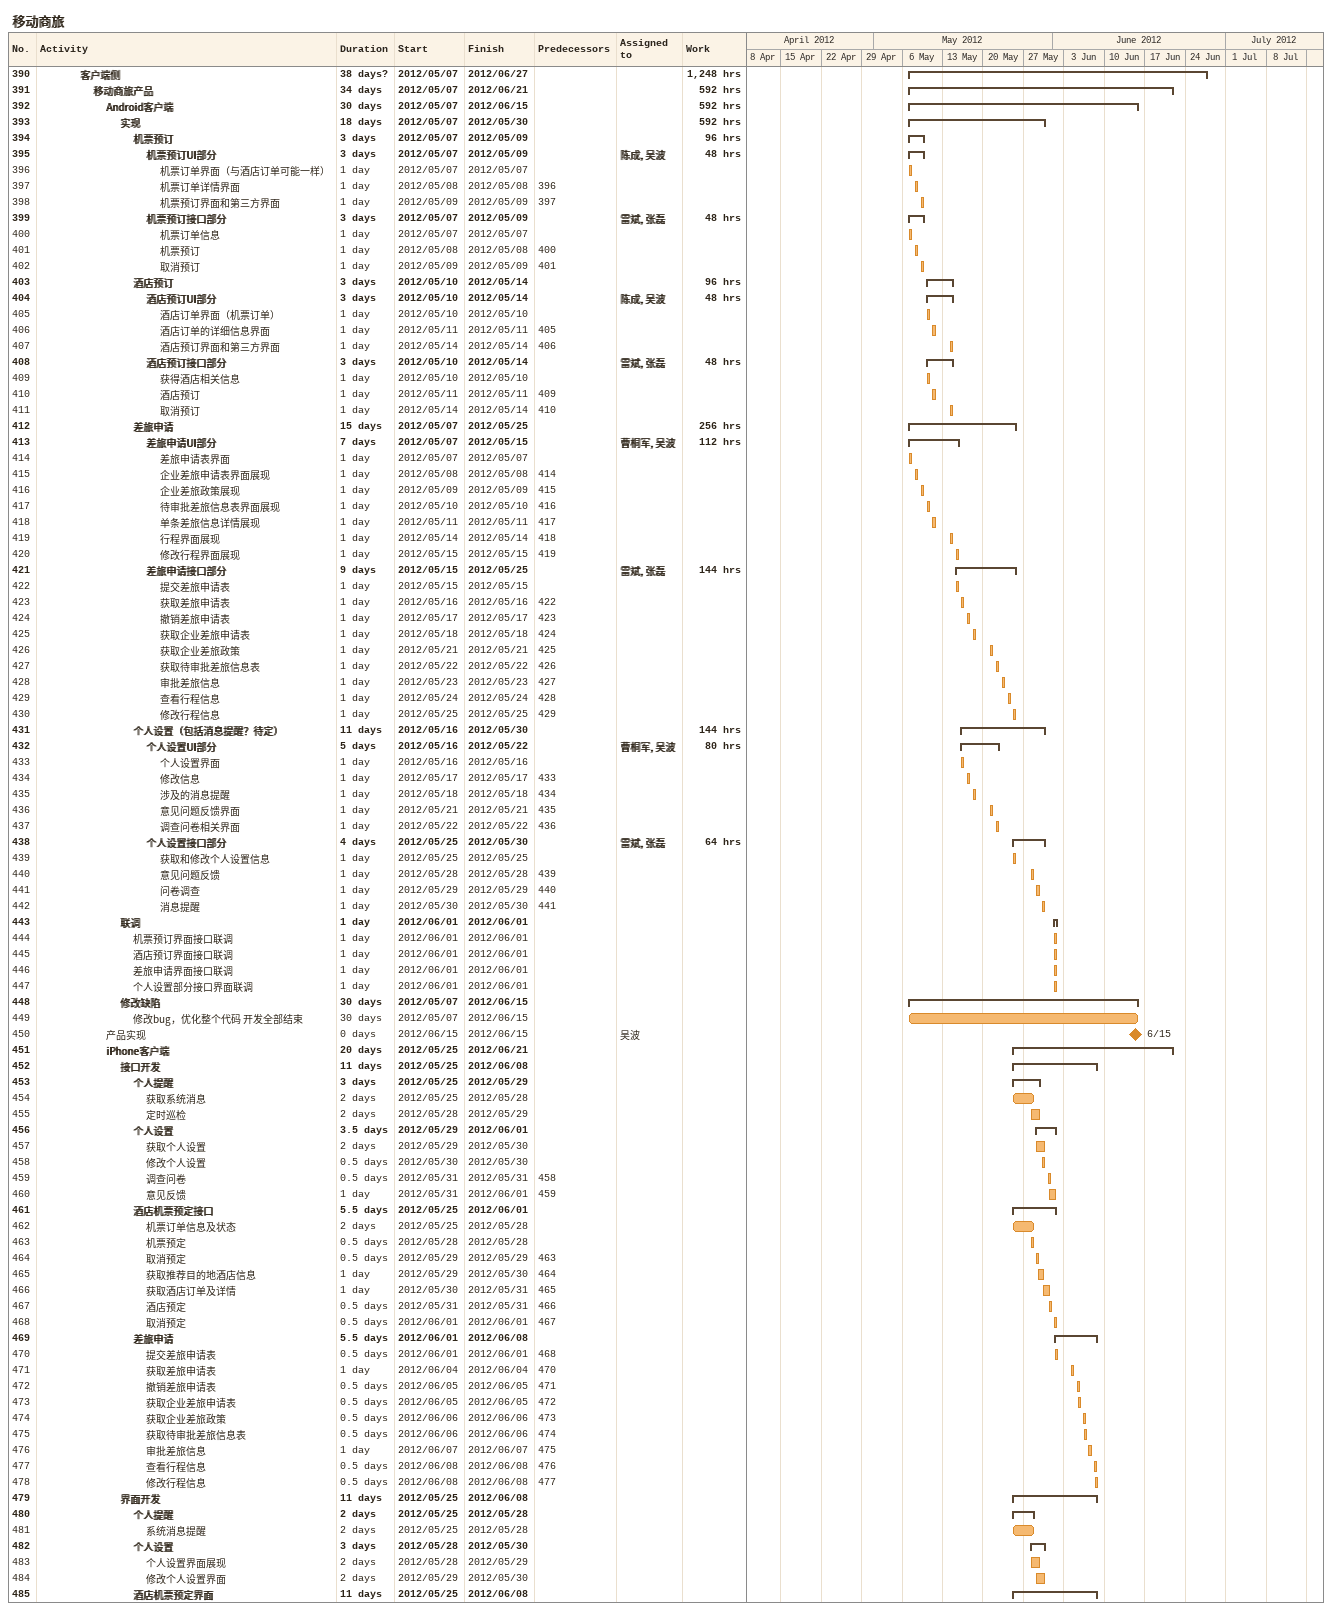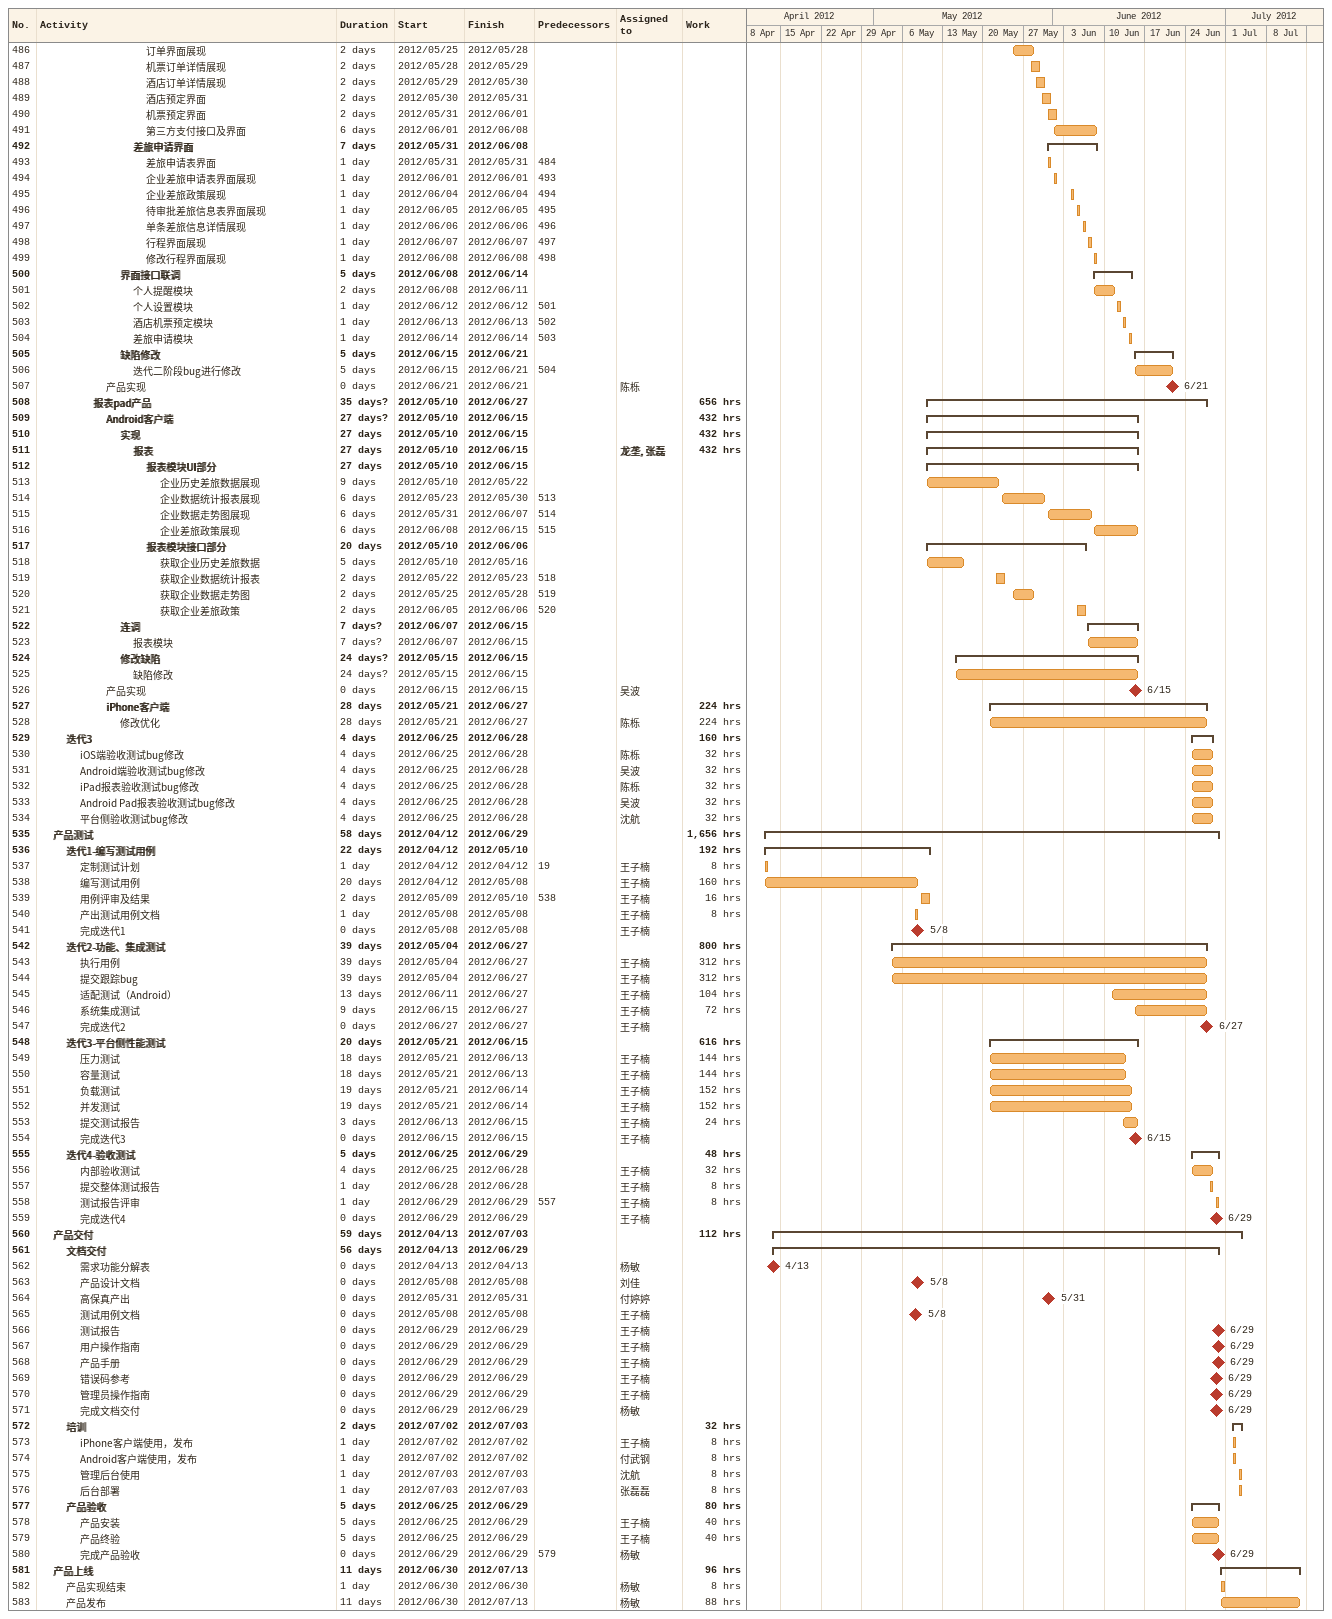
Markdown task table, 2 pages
移动商旅

| ID | Level | Task | Duration | Start | Finish | Predecessors | Resources | Work (h) |
|---|---|---|---|---|---|---|---|---|
| 390 | 4 | **客户端侧** | 38d? | 2012-05-07 | 2012-06-27 |  |  | 1248 |
| 391 | 5 | **移动商旅产品** | 34d | 2012-05-07 | 2012-06-21 |  |  | 592 |
| 392 | 6 | **Android客户端** | 30d | 2012-05-07 | 2012-06-15 |  |  | 592 |
| 393 | 7 | **实现** | 18d | 2012-05-07 | 2012-05-30 |  |  | 592 |
| 394 | 8 | **机票预订** | 3d | 2012-05-07 | 2012-05-09 |  |  | 96 |
| 395 | 9 | **机票预订UI部分** | 3d | 2012-05-07 | 2012-05-09 |  | 陈成, 吴波 | 48 |
| 396 | 10 | 机票订单界面（与酒店订单可能一样） | 1d | 2012-05-07 | 2012-05-07 |  |  |  |
| 397 | 10 | 机票订单详情界面 | 1d | 2012-05-08 | 2012-05-08 | 396 |  |  |
| 398 | 10 | 机票预订界面和第三方界面 | 1d | 2012-05-09 | 2012-05-09 | 397 |  |  |
| 399 | 9 | **机票预订接口部分** | 3d | 2012-05-07 | 2012-05-09 |  | 雷斌, 张磊 | 48 |
| 400 | 10 | 机票订单信息 | 1d | 2012-05-07 | 2012-05-07 |  |  |  |
| 401 | 10 | 机票预订 | 1d | 2012-05-08 | 2012-05-08 | 400 |  |  |
| 402 | 10 | 取消预订 | 1d | 2012-05-09 | 2012-05-09 | 401 |  |  |
| 403 | 8 | **酒店预订** | 3d | 2012-05-10 | 2012-05-14 |  |  | 96 |
| 404 | 9 | **酒店预订UI部分** | 3d | 2012-05-10 | 2012-05-14 |  | 陈成, 吴波 | 48 |
| 405 | 10 | 酒店订单界面（机票订单） | 1d | 2012-05-10 | 2012-05-10 |  |  |  |
| 406 | 10 | 酒店订单的详细信息界面 | 1d | 2012-05-11 | 2012-05-11 | 405 |  |  |
| 407 | 10 | 酒店预订界面和第三方界面 | 1d | 2012-05-14 | 2012-05-14 | 406 |  |  |
| 408 | 9 | **酒店预订接口部分** | 3d | 2012-05-10 | 2012-05-14 |  | 雷斌, 张磊 | 48 |
| 409 | 10 | 获得酒店相关信息 | 1d | 2012-05-10 | 2012-05-10 |  |  |  |
| 410 | 10 | 酒店预订 | 1d | 2012-05-11 | 2012-05-11 | 409 |  |  |
| 411 | 10 | 取消预订 | 1d | 2012-05-14 | 2012-05-14 | 410 |  |  |
| 412 | 8 | **差旅申请** | 15d | 2012-05-07 | 2012-05-25 |  |  | 256 |
| 413 | 9 | **差旅申请UI部分** | 7d | 2012-05-07 | 2012-05-15 |  | 曹桐军, 吴波 | 112 |
| 414 | 10 | 差旅申请表界面 | 1d | 2012-05-07 | 2012-05-07 |  |  |  |
| 415 | 10 | 企业差旅申请表界面展现 | 1d | 2012-05-08 | 2012-05-08 | 414 |  |  |
| 416 | 10 | 企业差旅政策展现 | 1d | 2012-05-09 | 2012-05-09 | 415 |  |  |
| 417 | 10 | 待审批差旅信息表界面展现 | 1d | 2012-05-10 | 2012-05-10 | 416 |  |  |
| 418 | 10 | 单条差旅信息详情展现 | 1d | 2012-05-11 | 2012-05-11 | 417 |  |  |
| 419 | 10 | 行程界面展现 | 1d | 2012-05-14 | 2012-05-14 | 418 |  |  |
| 420 | 10 | 修改行程界面展现 | 1d | 2012-05-15 | 2012-05-15 | 419 |  |  |
| 421 | 9 | **差旅申请接口部分** | 9d | 2012-05-15 | 2012-05-25 |  | 雷斌, 张磊 | 144 |
| 422 | 10 | 提交差旅申请表 | 1d | 2012-05-15 | 2012-05-15 |  |  |  |
| 423 | 10 | 获取差旅申请表 | 1d | 2012-05-16 | 2012-05-16 | 422 |  |  |
| 424 | 10 | 撤销差旅申请表 | 1d | 2012-05-17 | 2012-05-17 | 423 |  |  |
| 425 | 10 | 获取企业差旅申请表 | 1d | 2012-05-18 | 2012-05-18 | 424 |  |  |
| 426 | 10 | 获取企业差旅政策 | 1d | 2012-05-21 | 2012-05-21 | 425 |  |  |
| 427 | 10 | 获取待审批差旅信息表 | 1d | 2012-05-22 | 2012-05-22 | 426 |  |  |
| 428 | 10 | 审批差旅信息 | 1d | 2012-05-23 | 2012-05-23 | 427 |  |  |
| 429 | 10 | 查看行程信息 | 1d | 2012-05-24 | 2012-05-24 | 428 |  |  |
| 430 | 10 | 修改行程信息 | 1d | 2012-05-25 | 2012-05-25 | 429 |  |  |
| 431 | 8 | **个人设置（包括消息提醒？待定）** | 11d | 2012-05-16 | 2012-05-30 |  |  | 144 |
| 432 | 9 | **个人设置UI部分** | 5d | 2012-05-16 | 2012-05-22 |  | 曹桐军, 吴波 | 80 |
| 433 | 10 | 个人设置界面 | 1d | 2012-05-16 | 2012-05-16 |  |  |  |
| 434 | 10 | 修改信息 | 1d | 2012-05-17 | 2012-05-17 | 433 |  |  |
| 435 | 10 | 涉及的消息提醒 | 1d | 2012-05-18 | 2012-05-18 | 434 |  |  |
| 436 | 10 | 意见问题反馈界面 | 1d | 2012-05-21 | 2012-05-21 | 435 |  |  |
| 437 | 10 | 调查问卷相关界面 | 1d | 2012-05-22 | 2012-05-22 | 436 |  |  |
| 438 | 9 | **个人设置接口部分** | 4d | 2012-05-25 | 2012-05-30 |  | 雷斌, 张磊 | 64 |
| 439 | 10 | 获取和修改个人设置信息 | 1d | 2012-05-25 | 2012-05-25 |  |  |  |
| 440 | 10 | 意见问题反馈 | 1d | 2012-05-28 | 2012-05-28 | 439 |  |  |
| 441 | 10 | 问卷调查 | 1d | 2012-05-29 | 2012-05-29 | 440 |  |  |
| 442 | 10 | 消息提醒 | 1d | 2012-05-30 | 2012-05-30 | 441 |  |  |
| 443 | 7 | **联调** | 1d | 2012-06-01 | 2012-06-01 |  |  |  |
| 444 | 8 | 机票预订界面接口联调 | 1d | 2012-06-01 | 2012-06-01 |  |  |  |
| 445 | 8 | 酒店预订界面接口联调 | 1d | 2012-06-01 | 2012-06-01 |  |  |  |
| 446 | 8 | 差旅申请界面接口联调 | 1d | 2012-06-01 | 2012-06-01 |  |  |  |
| 447 | 8 | 个人设置部分接口界面联调 | 1d | 2012-06-01 | 2012-06-01 |  |  |  |
| 448 | 7 | **修改缺陷** | 30d | 2012-05-07 | 2012-06-15 |  |  |  |
| 449 | 8 | 修改bug，优化整个代码 开发全部结束 | 30d | 2012-05-07 | 2012-06-15 |  |  |  |
| 450 | 6 | 产品实现 | 0d | 2012-06-15 | 2012-06-15 |  | 吴波 |  |
| 451 | 6 | **iPhone客户端** | 20d | 2012-05-25 | 2012-06-21 |  |  |  |
| 452 | 7 | **接口开发** | 11d | 2012-05-25 | 2012-06-08 |  |  |  |
| 453 | 8 | **个人提醒** | 3d | 2012-05-25 | 2012-05-29 |  |  |  |
| 454 | 9 | 获取系统消息 | 2d | 2012-05-25 | 2012-05-28 |  |  |  |
| 455 | 9 | 定时巡检 | 2d | 2012-05-28 | 2012-05-29 |  |  |  |
| 456 | 8 | **个人设置** | 3.5d | 2012-05-29 | 2012-06-01 |  |  |  |
| 457 | 9 | 获取个人设置 | 2d | 2012-05-29 | 2012-05-30 |  |  |  |
| 458 | 9 | 修改个人设置 | 0.5d | 2012-05-30 | 2012-05-30 |  |  |  |
| 459 | 9 | 调查问卷 | 0.5d | 2012-05-31 | 2012-05-31 | 458 |  |  |
| 460 | 9 | 意见反馈 | 1d | 2012-05-31 | 2012-06-01 | 459 |  |  |
| 461 | 8 | **酒店机票预定接口** | 5.5d | 2012-05-25 | 2012-06-01 |  |  |  |
| 462 | 9 | 机票订单信息及状态 | 2d | 2012-05-25 | 2012-05-28 |  |  |  |
| 463 | 9 | 机票预定 | 0.5d | 2012-05-28 | 2012-05-28 |  |  |  |
| 464 | 9 | 取消预定 | 0.5d | 2012-05-29 | 2012-05-29 | 463 |  |  |
| 465 | 9 | 获取推荐目的地酒店信息 | 1d | 2012-05-29 | 2012-05-30 | 464 |  |  |
| 466 | 9 | 获取酒店订单及详情 | 1d | 2012-05-30 | 2012-05-31 | 465 |  |  |
| 467 | 9 | 酒店预定 | 0.5d | 2012-05-31 | 2012-05-31 | 466 |  |  |
| 468 | 9 | 取消预定 | 0.5d | 2012-06-01 | 2012-06-01 | 467 |  |  |
| 469 | 8 | **差旅申请** | 5.5d | 2012-06-01 | 2012-06-08 |  |  |  |
| 470 | 9 | 提交差旅申请表 | 0.5d | 2012-06-01 | 2012-06-01 | 468 |  |  |
| 471 | 9 | 获取差旅申请表 | 1d | 2012-06-04 | 2012-06-04 | 470 |  |  |
| 472 | 9 | 撤销差旅申请表 | 0.5d | 2012-06-05 | 2012-06-05 | 471 |  |  |
| 473 | 9 | 获取企业差旅申请表 | 0.5d | 2012-06-05 | 2012-06-05 | 472 |  |  |
| 474 | 9 | 获取企业差旅政策 | 0.5d | 2012-06-06 | 2012-06-06 | 473 |  |  |
| 475 | 9 | 获取待审批差旅信息表 | 0.5d | 2012-06-06 | 2012-06-06 | 474 |  |  |
| 476 | 9 | 审批差旅信息 | 1d | 2012-06-07 | 2012-06-07 | 475 |  |  |
| 477 | 9 | 查看行程信息 | 0.5d | 2012-06-08 | 2012-06-08 | 476 |  |  |
| 478 | 9 | 修改行程信息 | 0.5d | 2012-06-08 | 2012-06-08 | 477 |  |  |
| 479 | 7 | **界面开发** | 11d | 2012-05-25 | 2012-06-08 |  |  |  |
| 480 | 8 | **个人提醒** | 2d | 2012-05-25 | 2012-05-28 |  |  |  |
| 481 | 9 | 系统消息提醒 | 2d | 2012-05-25 | 2012-05-28 |  |  |  |
| 482 | 8 | **个人设置** | 3d | 2012-05-28 | 2012-05-30 |  |  |  |
| 483 | 9 | 个人设置界面展现 | 2d | 2012-05-28 | 2012-05-29 |  |  |  |
| 484 | 9 | 修改个人设置界面 | 2d | 2012-05-29 | 2012-05-30 |  |  |  |
| 485 | 8 | **酒店机票预定界面** | 11d | 2012-05-25 | 2012-06-08 |  |  |  |
| 486 | 9 | 订单界面展现 | 2d | 2012-05-25 | 2012-05-28 |  |  |  |
| 487 | 9 | 机票订单详情展现 | 2d | 2012-05-28 | 2012-05-29 |  |  |  |
| 488 | 9 | 酒店订单详情展现 | 2d | 2012-05-29 | 2012-05-30 |  |  |  |
| 489 | 9 | 酒店预定界面 | 2d | 2012-05-30 | 2012-05-31 |  |  |  |
| 490 | 9 | 机票预定界面 | 2d | 2012-05-31 | 2012-06-01 |  |  |  |
| 491 | 9 | 第三方支付接口及界面 | 6d | 2012-06-01 | 2012-06-08 |  |  |  |
| 492 | 8 | **差旅申请界面** | 7d | 2012-05-31 | 2012-06-08 |  |  |  |
| 493 | 9 | 差旅申请表界面 | 1d | 2012-05-31 | 2012-05-31 | 484 |  |  |
| 494 | 9 | 企业差旅申请表界面展现 | 1d | 2012-06-01 | 2012-06-01 | 493 |  |  |
| 495 | 9 | 企业差旅政策展现 | 1d | 2012-06-04 | 2012-06-04 | 494 |  |  |
| 496 | 9 | 待审批差旅信息表界面展现 | 1d | 2012-06-05 | 2012-06-05 | 495 |  |  |
| 497 | 9 | 单条差旅信息详情展现 | 1d | 2012-06-06 | 2012-06-06 | 496 |  |  |
| 498 | 9 | 行程界面展现 | 1d | 2012-06-07 | 2012-06-07 | 497 |  |  |
| 499 | 9 | 修改行程界面展现 | 1d | 2012-06-08 | 2012-06-08 | 498 |  |  |
| 500 | 7 | **界面接口联调** | 5d | 2012-06-08 | 2012-06-14 |  |  |  |
| 501 | 8 | 个人提醒模块 | 2d | 2012-06-08 | 2012-06-11 |  |  |  |
| 502 | 8 | 个人设置模块 | 1d | 2012-06-12 | 2012-06-12 | 501 |  |  |
| 503 | 8 | 酒店机票预定模块 | 1d | 2012-06-13 | 2012-06-13 | 502 |  |  |
| 504 | 8 | 差旅申请模块 | 1d | 2012-06-14 | 2012-06-14 | 503 |  |  |
| 505 | 7 | **缺陷修改** | 5d | 2012-06-15 | 2012-06-21 |  |  |  |
| 506 | 8 | 迭代二阶段bug进行修改 | 5d | 2012-06-15 | 2012-06-21 | 504 |  |  |
| 507 | 6 | 产品实现 | 0d | 2012-06-21 | 2012-06-21 |  | 陈栎 |  |
| 508 | 5 | **报表pad产品** | 35d? | 2012-05-10 | 2012-06-27 |  |  | 656 |
| 509 | 6 | **Android客户端** | 27d? | 2012-05-10 | 2012-06-15 |  |  | 432 |
| 510 | 7 | **实现** | 27d | 2012-05-10 | 2012-06-15 |  |  | 432 |
| 511 | 8 | **报表** | 27d | 2012-05-10 | 2012-06-15 |  | 龙垄, 张磊 | 432 |
| 512 | 9 | **报表模块UI部分** | 27d | 2012-05-10 | 2012-06-15 |  |  |  |
| 513 | 10 | 企业历史差旅数据展现 | 9d | 2012-05-10 | 2012-05-22 |  |  |  |
| 514 | 10 | 企业数据统计报表展现 | 6d | 2012-05-23 | 2012-05-30 | 513 |  |  |
| 515 | 10 | 企业数据走势图展现 | 6d | 2012-05-31 | 2012-06-07 | 514 |  |  |
| 516 | 10 | 企业差旅政策展现 | 6d | 2012-06-08 | 2012-06-15 | 515 |  |  |
| 517 | 9 | **报表模块接口部分** | 20d | 2012-05-10 | 2012-06-06 |  |  |  |
| 518 | 10 | 获取企业历史差旅数据 | 5d | 2012-05-10 | 2012-05-16 |  |  |  |
| 519 | 10 | 获取企业数据统计报表 | 2d | 2012-05-22 | 2012-05-23 | 518 |  |  |
| 520 | 10 | 获取企业数据走势图 | 2d | 2012-05-25 | 2012-05-28 | 519 |  |  |
| 521 | 10 | 获取企业差旅政策 | 2d | 2012-06-05 | 2012-06-06 | 520 |  |  |
| 522 | 7 | **连调** | 7d? | 2012-06-07 | 2012-06-15 |  |  |  |
| 523 | 8 | 报表模块 | 7d? | 2012-06-07 | 2012-06-15 |  |  |  |
| 524 | 7 | **修改缺陷** | 24d? | 2012-05-15 | 2012-06-15 |  |  |  |
| 525 | 8 | 缺陷修改 | 24d? | 2012-05-15 | 2012-06-15 |  |  |  |
| 526 | 6 | 产品实现 | 0d | 2012-06-15 | 2012-06-15 |  | 吴波 |  |
| 527 | 6 | **iPhone客户端** | 28d | 2012-05-21 | 2012-06-27 |  |  | 224 |
| 528 | 7 | 修改优化 | 28d | 2012-05-21 | 2012-06-27 |  | 陈栎 | 224 |
| 529 | 3 | **迭代3** | 4d | 2012-06-25 | 2012-06-28 |  |  | 160 |
| 530 | 4 | iOS端验收测试bug修改 | 4d | 2012-06-25 | 2012-06-28 |  | 陈栎 | 32 |
| 531 | 4 | Android端验收测试bug修改 | 4d | 2012-06-25 | 2012-06-28 |  | 吴波 | 32 |
| 532 | 4 | iPad报表验收测试bug修改 | 4d | 2012-06-25 | 2012-06-28 |  | 陈栎 | 32 |
| 533 | 4 | Android Pad报表验收测试bug修改 | 4d | 2012-06-25 | 2012-06-28 |  | 吴波 | 32 |
| 534 | 4 | 平台侧验收测试bug修改 | 4d | 2012-06-25 | 2012-06-28 |  | 沈航 | 32 |
| 535 | 2 | **产品测试** | 58d | 2012-04-12 | 2012-06-29 |  |  | 1656 |
| 536 | 3 | **迭代1-编写测试用例** | 22d | 2012-04-12 | 2012-05-10 |  |  | 192 |
| 537 | 4 | 定制测试计划 | 1d | 2012-04-12 | 2012-04-12 | 19 | 王子楠 | 8 |
| 538 | 4 | 编写测试用例 | 20d | 2012-04-12 | 2012-05-08 |  | 王子楠 | 160 |
| 539 | 4 | 用例评审及结果 | 2d | 2012-05-09 | 2012-05-10 | 538 | 王子楠 | 16 |
| 540 | 4 | 产出测试用例文档 | 1d | 2012-05-08 | 2012-05-08 |  | 王子楠 | 8 |
| 541 | 4 | 完成迭代1 | 0d | 2012-05-08 | 2012-05-08 |  | 王子楠 |  |
| 542 | 3 | **迭代2-功能、集成测试** | 39d | 2012-05-04 | 2012-06-27 |  |  | 800 |
| 543 | 4 | 执行用例 | 39d | 2012-05-04 | 2012-06-27 |  | 王子楠 | 312 |
| 544 | 4 | 提交跟踪bug | 39d | 2012-05-04 | 2012-06-27 |  | 王子楠 | 312 |
| 545 | 4 | 适配测试（Android） | 13d | 2012-06-11 | 2012-06-27 |  | 王子楠 | 104 |
| 546 | 4 | 系统集成测试 | 9d | 2012-06-15 | 2012-06-27 |  | 王子楠 | 72 |
| 547 | 4 | 完成迭代2 | 0d | 2012-06-27 | 2012-06-27 |  | 王子楠 |  |
| 548 | 3 | **迭代3-平台侧性能测试** | 20d | 2012-05-21 | 2012-06-15 |  |  | 616 |
| 549 | 4 | 压力测试 | 18d | 2012-05-21 | 2012-06-13 |  | 王子楠 | 144 |
| 550 | 4 | 容量测试 | 18d | 2012-05-21 | 2012-06-13 |  | 王子楠 | 144 |
| 551 | 4 | 负载测试 | 19d | 2012-05-21 | 2012-06-14 |  | 王子楠 | 152 |
| 552 | 4 | 并发测试 | 19d | 2012-05-21 | 2012-06-14 |  | 王子楠 | 152 |
| 553 | 4 | 提交测试报告 | 3d | 2012-06-13 | 2012-06-15 |  | 王子楠 | 24 |
| 554 | 4 | 完成迭代3 | 0d | 2012-06-15 | 2012-06-15 |  | 王子楠 |  |
| 555 | 3 | **迭代4-验收测试** | 5d | 2012-06-25 | 2012-06-29 |  |  | 48 |
| 556 | 4 | 内部验收测试 | 4d | 2012-06-25 | 2012-06-28 |  | 王子楠 | 32 |
| 557 | 4 | 提交整体测试报告 | 1d | 2012-06-28 | 2012-06-28 |  | 王子楠 | 8 |
| 558 | 4 | 测试报告评审 | 1d | 2012-06-29 | 2012-06-29 | 557 | 王子楠 | 8 |
| 559 | 4 | 完成迭代4 | 0d | 2012-06-29 | 2012-06-29 |  | 王子楠 |  |
| 560 | 2 | **产品交付** | 59d | 2012-04-13 | 2012-07-03 |  |  | 112 |
| 561 | 3 | **文档交付** | 56d | 2012-04-13 | 2012-06-29 |  |  |  |
| 562 | 4 | 需求功能分解表 | 0d | 2012-04-13 | 2012-04-13 |  | 杨敏 |  |
| 563 | 4 | 产品设计文档 | 0d | 2012-05-08 | 2012-05-08 |  | 刘佳 |  |
| 564 | 4 | 高保真产出 | 0d | 2012-05-31 | 2012-05-31 |  | 付婷婷 |  |
| 565 | 4 | 测试用例文档 | 0d | 2012-05-08 | 2012-05-08 |  | 王子楠 |  |
| 566 | 4 | 测试报告 | 0d | 2012-06-29 | 2012-06-29 |  | 王子楠 |  |
| 567 | 4 | 用户操作指南 | 0d | 2012-06-29 | 2012-06-29 |  | 王子楠 |  |
| 568 | 4 | 产品手册 | 0d | 2012-06-29 | 2012-06-29 |  | 王子楠 |  |
| 569 | 4 | 错误码参考 | 0d | 2012-06-29 | 2012-06-29 |  | 王子楠 |  |
| 570 | 4 | 管理员操作指南 | 0d | 2012-06-29 | 2012-06-29 |  | 王子楠 |  |
| 571 | 4 | 完成文档交付 | 0d | 2012-06-29 | 2012-06-29 |  | 杨敏 |  |
| 572 | 3 | **培训** | 2d | 2012-07-02 | 2012-07-03 |  |  | 32 |
| 573 | 4 | iPhone客户端使用，发布 | 1d | 2012-07-02 | 2012-07-02 |  | 王子楠 | 8 |
| 574 | 4 | Android客户端使用，发布 | 1d | 2012-07-02 | 2012-07-02 |  | 付武钢 | 8 |
| 575 | 4 | 管理后台使用 | 1d | 2012-07-03 | 2012-07-03 |  | 沈航 | 8 |
| 576 | 4 | 后台部署 | 1d | 2012-07-03 | 2012-07-03 |  | 张磊磊 | 8 |
| 577 | 3 | **产品验收** | 5d | 2012-06-25 | 2012-06-29 |  |  | 80 |
| 578 | 4 | 产品安装 | 5d | 2012-06-25 | 2012-06-29 |  | 王子楠 | 40 |
| 579 | 4 | 产品终验 | 5d | 2012-06-25 | 2012-06-29 |  | 王子楠 | 40 |
| 580 | 4 | 完成产品验收 | 0d | 2012-06-29 | 2012-06-29 | 579 | 杨敏 |  |
| 581 | 2 | **产品上线** | 11d | 2012-06-30 | 2012-07-13 |  |  | 96 |
| 582 | 3 | 产品实现结束 | 1d | 2012-06-30 | 2012-06-30 |  | 杨敏 | 8 |
| 583 | 3 | 产品发布 | 11d | 2012-06-30 | 2012-07-13 |  | 杨敏 | 88 |
